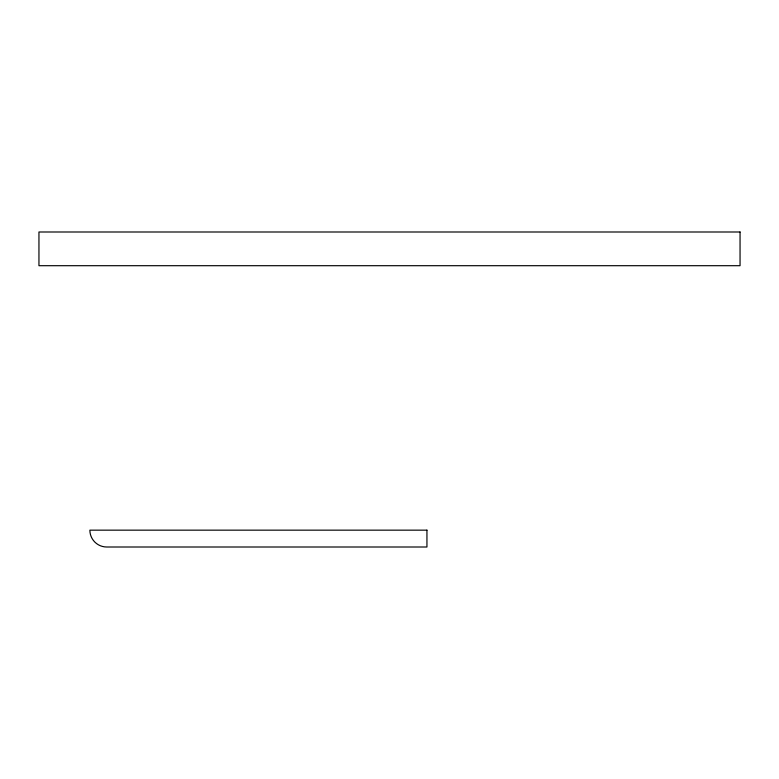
<?xml version="1.0" encoding="UTF-8"?>
<svg xmlns="http://www.w3.org/2000/svg" width="779" height="779" viewBox="0 0 779 779"><rect width="100%" height="100%" fill="white"/><g stroke="black" fill="none" stroke-linecap="round" stroke-linejoin="round"><path stroke-width="1.17" d="M740.05 231.996L38.95 231.996L38.95 265.697L740.05 265.697L740.05 231.996M426.941 530.158L89.877 530.158A16.856 16.856 0 0 0 106.733 547.004L426.941 547.004L426.941 530.158"/></g></svg>
